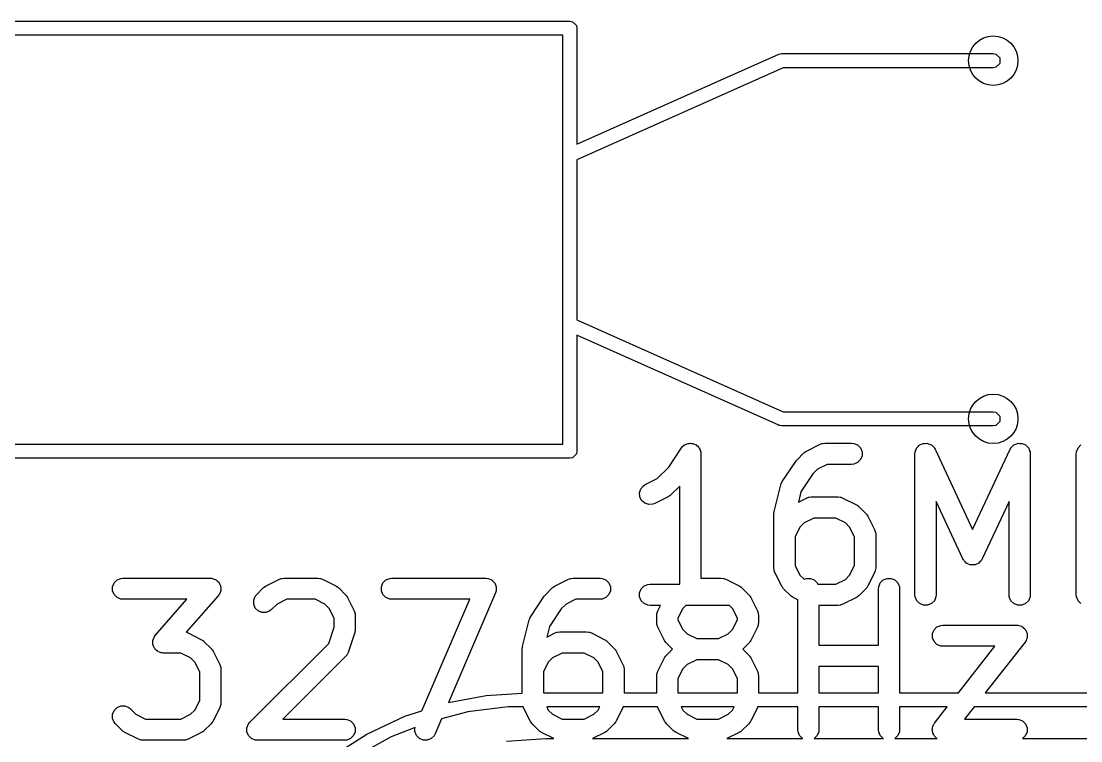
# Model space of a CAD drawing. Extents: x 0.02 to 1.98, y -0.08 to 3.55.
# Drawn here: x 0.9316 to 1.2272, y 1.1501 to 1.351 of the extents above; entities that cross this region are included whole.
import ezdxf

# ---------------------------------------------------------------- set-up
doc = ezdxf.new("R2010")
doc.units = 0
doc.header["$MEASUREMENT"] = 0
doc.layers.add('BLACK', color=7, linetype='CONTINUOUS')

msp = doc.modelspace()

# ---------------------------------------------------------------- linework, layer by layer
at = {"layer": 'BLACK', "linetype": 'CONTINUOUS'}
for p, q in [((0.67126, 1.35102), (1.08465, 1.35102)), ((1.08465, 1.35102), (1.0854, 1.35087)), ((1.0854, 1.35087), (1.08646, 1.34981)), ((1.08646, 1.34981), (1.08661, 1.34906)), ((1.08661, 1.34906), (1.08661, 1.31666)), ((1.08268, 1.34709), (0.67323, 1.34709)), ((1.08268, 1.23291), (1.08268, 1.34709)), ((1.08661, 1.31666), (1.1429, 1.3418)), ((1.1429, 1.3418), (1.14293, 1.34181)), ((1.14293, 1.34181), (1.14295, 1.34182)), ((1.14295, 1.34182), (1.1433, 1.34189)), ((1.1433, 1.34189), (1.14365, 1.34197)), ((1.14365, 1.34197), (1.14366, 1.34196)), ((1.14366, 1.34196), (1.1437, 1.34197)), ((1.1437, 1.34197), (1.20276, 1.34197)), ((1.20276, 1.34197), (1.20351, 1.34182)), ((1.20351, 1.34182), (1.20457, 1.34075)), ((1.20457, 1.33925), (1.20351, 1.33818)), ((1.20457, 1.34075), (1.20457, 1.33925)), ((1.14412, 1.33803), (1.08661, 1.31235)), ((1.20276, 1.33803), (1.14412, 1.33803)), ((1.20351, 1.33818), (1.20276, 1.33803)), ((1.08661, 1.31235), (1.08661, 1.26765)), ((1.08661, 1.26765), (1.14412, 1.24197)), ((1.1429, 1.2382), (1.08661, 1.26334)), ((1.08661, 1.26334), (1.08661, 1.23094)), ((1.14412, 1.24197), (1.20276, 1.24197)), ((1.20276, 1.24197), (1.20351, 1.24182)), ((1.20351, 1.24182), (1.20457, 1.24075)), ((1.20457, 1.23925), (1.20351, 1.23818)), ((1.20457, 1.24075), (1.20457, 1.23925)), ((1.14293, 1.23819), (1.1429, 1.2382)), ((1.14295, 1.23818), (1.14293, 1.23819)), ((1.1433, 1.23811), (1.14295, 1.23818)), ((1.14365, 1.23803), (1.1433, 1.23811)), ((1.14366, 1.23804), (1.14365, 1.23803)), ((1.1437, 1.23803), (1.14366, 1.23804)), ((1.20276, 1.23803), (1.1437, 1.23803)), ((1.20351, 1.23818), (1.20276, 1.23803)), ((0.67323, 1.23291), (1.08268, 1.23291)), ((1.11641, 1.23249), (1.11662, 1.2327)), ((1.11662, 1.2327), (1.11689, 1.23281)), ((1.11689, 1.23281), (1.11713, 1.23297)), ((1.11713, 1.23297), (1.11741, 1.23303)), ((1.11741, 1.23303), (1.11768, 1.23314)), ((1.11768, 1.23314), (1.11797, 1.23314)), ((1.11797, 1.23314), (1.11826, 1.2332)), ((1.11826, 1.2332), (1.11854, 1.23314)), ((1.11854, 1.23314), (1.11884, 1.23314)), ((1.11884, 1.23314), (1.1191, 1.23303)), ((1.1191, 1.23303), (1.11939, 1.23297)), ((1.11939, 1.23297), (1.11963, 1.23281)), ((1.11963, 1.23281), (1.1199, 1.2327)), ((1.1199, 1.2327), (1.12011, 1.23249)), ((1.15069, 1.23101), (1.15443, 1.23288)), ((1.15443, 1.23288), (1.15498, 1.23309)), ((1.15498, 1.23309), (1.15508, 1.2331)), ((1.15508, 1.2331), (1.15518, 1.23314)), ((1.15518, 1.23314), (1.15576, 1.2332)), ((1.15576, 1.2332), (1.16325, 1.2332)), ((1.16325, 1.2332), (1.16383, 1.23314)), ((1.16383, 1.23314), (1.1649, 1.2327)), ((1.1649, 1.2327), (1.16571, 1.23188)), ((1.18178, 1.23225), (1.18213, 1.23262)), ((1.18213, 1.23262), (1.18219, 1.23265)), ((1.18219, 1.23265), (1.18224, 1.2327)), ((1.18224, 1.2327), (1.18271, 1.23289)), ((1.18271, 1.23289), (1.18317, 1.23311)), ((1.18317, 1.23311), (1.18324, 1.23311)), ((1.18324, 1.23311), (1.1833, 1.23314)), ((1.1833, 1.23314), (1.18381, 1.23314)), ((1.18381, 1.23314), (1.18433, 1.23316)), ((1.18433, 1.23316), (1.18439, 1.23314)), ((1.18439, 1.23314), (1.18445, 1.23314)), ((1.18445, 1.23314), (1.18493, 1.23294)), ((1.18493, 1.23294), (1.18541, 1.23277)), ((1.18541, 1.23277), (1.18546, 1.23272)), ((1.18546, 1.23272), (1.18552, 1.2327)), ((1.18552, 1.2327), (1.18588, 1.23234)), ((1.20812, 1.23234), (1.20848, 1.2327)), ((1.20848, 1.2327), (1.20854, 1.23272)), ((1.20854, 1.23272), (1.20859, 1.23277)), ((1.20859, 1.23277), (1.20907, 1.23294)), ((1.20907, 1.23294), (1.20955, 1.23314)), ((1.20955, 1.23314), (1.20961, 1.23314)), ((1.20961, 1.23314), (1.20968, 1.23316)), ((1.20968, 1.23316), (1.21019, 1.23314)), ((1.21019, 1.23314), (1.2107, 1.23314)), ((1.2107, 1.23314), (1.21076, 1.23311)), ((1.21076, 1.23311), (1.21083, 1.23311)), ((1.21083, 1.23311), (1.21129, 1.23289)), ((1.21129, 1.23289), (1.21176, 1.2327)), ((1.21176, 1.2327), (1.21181, 1.23265)), ((1.21181, 1.23265), (1.21187, 1.23262)), ((1.21187, 1.23262), (1.21222, 1.23225)), ((1.22642, 1.23188), (1.22723, 1.2327)), ((1.08646, 1.23019), (1.0854, 1.22913)), ((1.08661, 1.23094), (1.08646, 1.23019)), ((1.11222, 1.2265), (1.1158, 1.23188)), ((1.1158, 1.23188), (1.1158, 1.23188)), ((1.1158, 1.23188), (1.11581, 1.23188)), ((1.11581, 1.23189), (1.11617, 1.23233)), ((1.11581, 1.23188), (1.11581, 1.23189)), ((1.11617, 1.23233), (1.11641, 1.23249)), ((1.12011, 1.23249), (1.12035, 1.23233)), ((1.12035, 1.23233), (1.12051, 1.23209)), ((1.12051, 1.23209), (1.12072, 1.23188)), ((1.12072, 1.23188), (1.12083, 1.23162)), ((1.12083, 1.23162), (1.12099, 1.23138)), ((1.12099, 1.23138), (1.12104, 1.23109)), ((1.12104, 1.23109), (1.12116, 1.23082)), ((1.12116, 1.23082), (1.12121, 1.23025)), ((1.12121, 1.23025), (1.12121, 1.23025)), ((1.12121, 1.23025), (1.12121, 1.23025)), ((1.12121, 1.23025), (1.12121, 1.23024)), ((1.12121, 1.23024), (1.12121, 1.19552)), ((1.14804, 1.22858), (1.14992, 1.23046)), ((1.14992, 1.23046), (1.15014, 1.23064)), ((1.15014, 1.23064), (1.1502, 1.2307)), ((1.1502, 1.2307), (1.15028, 1.23076)), ((1.15028, 1.23076), (1.15037, 1.23082)), ((1.15037, 1.23082), (1.15044, 1.23085)), ((1.15044, 1.23085), (1.15069, 1.23101)), ((1.16571, 1.23188), (1.16615, 1.23082)), ((1.16615, 1.22967), (1.16571, 1.2286)), ((1.16615, 1.23082), (1.16615, 1.22967)), ((1.18092, 1.23024), (1.18096, 1.23062)), ((1.18092, 1.19087), (1.18092, 1.23024)), ((1.18096, 1.23069), (1.18097, 1.23073)), ((1.18096, 1.23062), (1.18096, 1.23069)), ((1.18097, 1.23073), (1.18098, 1.23082)), ((1.18098, 1.23082), (1.18118, 1.23129)), ((1.18118, 1.23129), (1.18135, 1.23177)), ((1.18135, 1.23177), (1.1814, 1.23182)), ((1.1814, 1.23182), (1.18142, 1.23188)), ((1.18142, 1.23188), (1.18178, 1.23225)), ((1.18588, 1.23234), (1.18626, 1.23199)), ((1.18626, 1.23199), (1.1863, 1.23191)), ((1.1863, 1.23191), (1.18633, 1.23188)), ((1.18633, 1.23188), (1.18636, 1.23182)), ((1.18636, 1.23182), (1.18655, 1.23149)), ((1.18655, 1.23149), (1.197, 1.2091)), ((1.197, 1.2091), (1.20745, 1.23149)), ((1.20745, 1.23149), (1.20764, 1.23182)), ((1.20764, 1.23182), (1.20767, 1.23188)), ((1.20767, 1.23188), (1.2077, 1.23191)), ((1.2077, 1.23191), (1.20774, 1.23199)), ((1.20774, 1.23199), (1.20812, 1.23234)), ((1.21222, 1.23225), (1.21258, 1.23188)), ((1.21258, 1.23188), (1.2126, 1.23182)), ((1.2126, 1.23182), (1.21265, 1.23177)), ((1.21265, 1.23177), (1.21282, 1.23129)), ((1.21282, 1.23129), (1.21302, 1.23082)), ((1.21302, 1.23082), (1.21303, 1.23073)), ((1.21303, 1.23073), (1.21304, 1.23069)), ((1.21304, 1.23069), (1.21304, 1.23062)), ((1.21304, 1.23062), (1.21308, 1.23024)), ((1.21308, 1.23024), (1.21308, 1.19087)), ((1.22592, 1.23024), (1.22598, 1.23082)), ((1.22592, 1.19087), (1.22592, 1.23024)), ((1.22598, 1.23082), (1.22642, 1.23188)), ((1.08465, 1.22898), (0.67126, 1.22898)), ((1.0854, 1.22913), (1.08465, 1.22898)), ((1.14392, 1.22251), (1.14767, 1.22813)), ((1.14767, 1.22813), (1.14768, 1.22813)), ((1.14768, 1.22813), (1.14785, 1.22835)), ((1.14768, 1.22813), (1.14768, 1.22813)), ((1.14785, 1.22835), (1.14804, 1.22858)), ((1.14804, 1.22858), (1.14804, 1.22858)), ((1.14804, 1.22858), (1.14804, 1.22858)), ((1.15645, 1.22729), (1.15376, 1.22594)), ((1.16325, 1.22729), (1.15645, 1.22729)), ((1.16383, 1.22735), (1.16325, 1.22729)), ((1.1649, 1.22779), (1.16383, 1.22735)), ((1.16571, 1.2286), (1.1649, 1.22779)), ((1.10901, 1.2233), (1.11222, 1.2265)), ((1.15243, 1.22461), (1.14912, 1.21966)), ((1.15376, 1.22594), (1.15243, 1.22461)), ((1.10445, 1.22046), (1.1052, 1.22133)), ((1.1052, 1.22133), (1.10569, 1.22164)), ((1.10569, 1.22164), (1.10901, 1.2233)), ((1.11531, 1.22124), (1.11285, 1.21878)), ((1.11531, 1.19386), (1.11531, 1.22124)), ((1.14164, 1.21409), (1.14352, 1.22159)), ((1.14352, 1.22159), (1.14364, 1.22193)), ((1.14364, 1.22193), (1.14365, 1.222)), ((1.14365, 1.222), (1.14369, 1.22206)), ((1.14369, 1.22206), (1.14371, 1.22213)), ((1.14371, 1.22213), (1.14376, 1.22219)), ((1.14376, 1.22219), (1.14392, 1.22251)), ((1.10408, 1.21936), (1.10445, 1.22046)), ((1.10416, 1.21821), (1.10408, 1.21936)), ((1.10468, 1.21718), (1.10416, 1.21821)), ((1.11208, 1.21823), (1.10833, 1.21635)), ((1.11233, 1.21838), (1.11208, 1.21823)), ((1.1124, 1.21841), (1.11233, 1.21838)), ((1.11248, 1.21848), (1.1124, 1.21841)), ((1.11257, 1.21854), (1.11248, 1.21848)), ((1.11262, 1.2186), (1.11257, 1.21854)), ((1.11285, 1.21878), (1.11262, 1.2186)), ((1.14912, 1.21966), (1.14839, 1.21674)), ((1.14839, 1.21674), (1.15069, 1.21789)), ((1.15069, 1.21789), (1.15123, 1.21809)), ((1.15123, 1.21809), (1.15133, 1.2181)), ((1.15133, 1.2181), (1.15143, 1.21814)), ((1.15143, 1.21814), (1.15201, 1.2182)), ((1.15201, 1.2182), (1.15951, 1.2182)), ((1.15951, 1.2182), (1.16008, 1.21814)), ((1.16008, 1.21814), (1.16018, 1.2181)), ((1.16018, 1.2181), (1.16028, 1.21809)), ((1.16028, 1.21809), (1.16083, 1.21789)), ((1.16083, 1.21789), (1.16458, 1.21601)), ((1.10555, 1.21643), (1.10468, 1.21718)), ((1.10664, 1.21607), (1.10555, 1.21643)), ((1.10779, 1.21615), (1.10664, 1.21607)), ((1.10833, 1.21635), (1.10779, 1.21615)), ((1.16458, 1.21601), (1.16482, 1.21586)), ((1.16482, 1.21586), (1.1649, 1.21583)), ((1.1649, 1.21583), (1.16498, 1.21576)), ((1.16498, 1.21576), (1.16506, 1.2157)), ((1.16506, 1.2157), (1.16512, 1.21564)), ((1.16512, 1.21564), (1.16534, 1.21546)), ((1.16534, 1.21546), (1.16722, 1.21358)), ((1.19432, 1.20087), (1.18683, 1.21693)), ((1.18683, 1.21693), (1.18683, 1.19087)), ((1.20717, 1.21693), (1.19968, 1.20087)), ((1.20717, 1.19087), (1.20717, 1.21693)), ((1.14155, 1.21337), (1.14156, 1.21347)), ((1.14155, 1.19837), (1.14155, 1.21337)), ((1.14156, 1.21351), (1.14159, 1.21373)), ((1.14156, 1.21347), (1.14156, 1.21351)), ((1.14159, 1.21373), (1.14161, 1.21395)), ((1.14161, 1.21395), (1.14163, 1.21399)), ((1.14163, 1.21399), (1.14164, 1.21409)), ((1.1527, 1.21229), (1.15001, 1.21094)), ((1.15881, 1.21229), (1.1527, 1.21229)), ((1.16151, 1.21094), (1.15881, 1.21229)), ((1.16722, 1.21358), (1.1674, 1.21336)), ((1.1674, 1.21336), (1.16746, 1.21331)), ((1.16746, 1.21331), (1.16752, 1.21322)), ((1.16752, 1.21322), (1.16758, 1.21314)), ((1.16758, 1.21314), (1.16761, 1.21306)), ((1.16761, 1.21306), (1.16777, 1.21282)), ((1.16777, 1.21282), (1.16965, 1.20907)), ((1.14881, 1.20975), (1.14746, 1.20705)), ((1.15001, 1.21094), (1.14881, 1.20975)), ((1.1627, 1.20975), (1.16151, 1.21094)), ((1.16405, 1.20705), (1.1627, 1.20975)), ((1.16965, 1.20907), (1.16985, 1.20853)), ((1.14746, 1.20705), (1.14746, 1.19907)), ((1.16405, 1.19907), (1.16405, 1.20705)), ((1.16985, 1.20853), (1.16986, 1.20842)), ((1.16986, 1.20842), (1.1699, 1.20832)), ((1.1699, 1.20832), (1.16996, 1.20775)), ((1.16996, 1.20775), (1.16996, 1.19837)), ((1.19445, 1.20066), (1.19432, 1.20087)), ((1.19448, 1.20059), (1.19445, 1.20066)), ((1.19452, 1.20054), (1.19448, 1.20059)), ((1.19462, 1.20038), (1.19452, 1.20054)), ((1.19495, 1.20007), (1.19462, 1.20038)), ((1.19938, 1.20038), (1.19905, 1.20007)), ((1.19948, 1.20054), (1.19938, 1.20038)), ((1.19953, 1.20059), (1.19948, 1.20054)), ((1.19955, 1.20066), (1.19953, 1.20059)), ((1.19968, 1.20087), (1.19955, 1.20066)), ((1.14161, 1.1978), (1.14155, 1.19837)), ((1.14165, 1.1977), (1.14161, 1.1978)), ((1.14166, 1.19759), (1.14165, 1.1977)), ((1.14187, 1.19705), (1.14166, 1.19759)), ((1.14746, 1.19907), (1.14881, 1.19637)), ((1.1627, 1.19637), (1.16405, 1.19907)), ((1.16985, 1.19759), (1.16965, 1.19705)), ((1.16986, 1.1977), (1.16985, 1.19759)), ((1.1699, 1.1978), (1.16986, 1.1977)), ((1.16996, 1.19837), (1.1699, 1.1978)), ((1.19525, 1.19974), (1.19495, 1.20007)), ((1.19537, 1.19969), (1.19525, 1.19974)), ((1.19547, 1.1996), (1.19537, 1.19969)), ((1.19589, 1.19944), (1.19547, 1.1996)), ((1.1963, 1.19925), (1.19589, 1.19944)), ((1.19643, 1.19925), (1.1963, 1.19925)), ((1.19655, 1.1992), (1.19643, 1.19925)), ((1.197, 1.19922), (1.19655, 1.1992)), ((1.19745, 1.1992), (1.197, 1.19922)), ((1.19757, 1.19925), (1.19745, 1.1992)), ((1.1977, 1.19925), (1.19757, 1.19925)), ((1.19811, 1.19944), (1.1977, 1.19925)), ((1.19853, 1.1996), (1.19811, 1.19944)), ((1.19863, 1.19969), (1.19853, 1.1996)), ((1.19875, 1.19974), (1.19863, 1.19969)), ((1.19905, 1.20007), (1.19875, 1.19974)), ((0.95708, 1.19314), (0.95752, 1.19421)), ((0.95752, 1.19421), (0.95833, 1.19502)), ((0.95833, 1.19502), (0.9594, 1.19546)), ((0.9594, 1.19546), (0.95997, 1.19552)), ((0.95997, 1.19552), (0.98435, 1.19552)), ((0.98435, 1.19552), (0.98465, 1.19549)), ((0.98465, 1.19549), (0.98473, 1.19549)), ((0.98473, 1.19549), (0.98478, 1.19548)), ((0.98478, 1.19548), (0.98492, 1.19546)), ((0.98492, 1.19546), (0.98536, 1.19528)), ((0.98536, 1.19528), (0.98582, 1.19512)), ((0.98582, 1.19512), (0.98589, 1.19506)), ((0.98589, 1.19506), (0.98599, 1.19502)), ((0.98599, 1.19502), (0.98633, 1.19468)), ((0.98633, 1.19468), (0.98669, 1.19437)), ((0.98669, 1.19437), (0.98673, 1.19428)), ((0.98673, 1.19428), (0.9868, 1.19421)), ((0.9868, 1.19421), (0.98698, 1.19376)), ((0.9999, 1.19333), (1.00365, 1.19521)), ((1.00365, 1.19521), (1.00419, 1.19541)), ((1.00419, 1.19541), (1.00429, 1.19542)), ((1.00429, 1.19542), (1.00439, 1.19546)), ((1.00439, 1.19546), (1.00497, 1.19552)), ((1.00497, 1.19552), (1.01434, 1.19552)), ((1.01434, 1.19552), (1.01492, 1.19546)), ((1.01492, 1.19546), (1.01502, 1.19542)), ((1.01502, 1.19542), (1.01512, 1.19541)), ((1.01512, 1.19541), (1.01566, 1.19521)), ((1.01566, 1.19521), (1.01941, 1.19333)), ((1.03207, 1.19314), (1.03251, 1.19421)), ((1.03251, 1.19421), (1.03332, 1.19502)), ((1.03332, 1.19502), (1.03439, 1.19546)), ((1.03439, 1.19546), (1.03496, 1.19552)), ((1.03496, 1.19552), (1.06121, 1.19552)), ((1.06121, 1.19552), (1.06179, 1.19546)), ((1.06179, 1.19546), (1.0618, 1.19546)), ((1.0618, 1.19546), (1.06182, 1.19545)), ((1.06182, 1.19545), (1.06233, 1.19524)), ((1.06233, 1.19524), (1.06285, 1.19502)), ((1.06285, 1.19502), (1.06286, 1.19501)), ((1.06286, 1.19501), (1.06288, 1.195)), ((1.06288, 1.195), (1.06327, 1.1946)), ((1.06327, 1.1946), (1.06367, 1.19421)), ((1.06367, 1.19421), (1.06367, 1.19419)), ((1.06367, 1.19419), (1.06369, 1.19418)), ((1.08051, 1.19333), (1.08426, 1.19521)), ((1.08426, 1.19521), (1.0848, 1.19541)), ((1.0848, 1.19541), (1.08491, 1.19542)), ((1.08491, 1.19542), (1.08501, 1.19546)), ((1.08501, 1.19546), (1.08558, 1.19552)), ((1.08558, 1.19552), (1.09308, 1.19552)), ((1.09308, 1.19552), (1.09366, 1.19546)), ((1.09366, 1.19546), (1.09472, 1.19502)), ((1.09472, 1.19502), (1.09554, 1.19421)), ((1.09554, 1.19421), (1.09598, 1.19314)), ((1.12121, 1.19552), (1.12683, 1.19552)), ((1.12683, 1.19552), (1.1274, 1.19546)), ((1.1274, 1.19546), (1.1275, 1.19542)), ((1.1275, 1.19542), (1.12761, 1.19541)), ((1.12761, 1.19541), (1.12815, 1.19521)), ((1.12815, 1.19521), (1.1319, 1.19333)), ((1.14374, 1.1933), (1.14187, 1.19705)), ((1.14881, 1.19637), (1.14998, 1.1952)), ((1.14998, 1.1952), (1.15062, 1.19546)), ((1.15062, 1.19546), (1.15178, 1.19546)), ((1.15178, 1.19546), (1.15284, 1.19502)), ((1.15284, 1.19502), (1.15365, 1.19421)), ((1.15365, 1.19421), (1.15381, 1.19383)), ((1.15881, 1.19383), (1.16151, 1.19517)), ((1.16151, 1.19517), (1.1627, 1.19637)), ((1.16965, 1.19705), (1.16777, 1.1933)), ((1.1708, 1.19314), (1.17124, 1.19421)), ((1.17124, 1.19421), (1.17206, 1.19502)), ((1.17206, 1.19502), (1.17312, 1.19546)), ((1.17312, 1.19546), (1.17427, 1.19546)), ((1.17427, 1.19546), (1.17534, 1.19502)), ((1.17534, 1.19502), (1.17615, 1.19421)), ((1.17615, 1.19421), (1.17659, 1.19314)), ((0.95708, 1.19199), (0.95708, 1.19314)), ((0.95752, 1.19093), (0.95708, 1.19199)), ((0.98706, 1.19155), (0.9869, 1.19109)), ((0.98698, 1.19376), (0.9872, 1.19333)), ((0.98724, 1.19199), (0.98706, 1.19155)), ((0.9872, 1.19333), (0.9872, 1.19323)), ((0.9872, 1.19323), (0.98724, 1.19314)), ((0.98724, 1.19314), (0.98724, 1.19266)), ((0.98724, 1.19266), (0.98727, 1.19218)), ((0.98727, 1.19218), (0.98724, 1.19209)), ((0.98724, 1.19209), (0.98724, 1.19199)), ((0.99726, 1.1909), (0.99913, 1.19278)), ((0.99913, 1.19278), (0.99936, 1.19297)), ((0.99936, 1.19297), (0.99941, 1.19302)), ((0.99941, 1.19302), (0.9995, 1.19308)), ((0.9995, 1.19308), (0.99958, 1.19315)), ((0.99958, 1.19315), (0.99965, 1.19318)), ((0.99965, 1.19318), (0.9999, 1.19333)), ((1.01941, 1.19333), (1.01966, 1.19318)), ((1.01966, 1.19318), (1.01973, 1.19315)), ((1.01973, 1.19315), (1.01981, 1.19308)), ((1.01981, 1.19308), (1.0199, 1.19302)), ((1.0199, 1.19302), (1.01995, 1.19297)), ((1.01995, 1.19297), (1.02018, 1.19278)), ((1.02018, 1.19278), (1.02205, 1.1909)), ((1.03207, 1.19199), (1.03207, 1.19314)), ((1.03251, 1.19093), (1.03207, 1.19199)), ((1.06393, 1.1914), (1.05079, 1.16076)), ((1.06369, 1.19418), (1.06389, 1.19366)), ((1.06389, 1.19366), (1.06411, 1.19314)), ((1.0641, 1.19195), (1.06393, 1.1914)), ((1.06411, 1.19199), (1.0641, 1.19197)), ((1.0641, 1.19197), (1.0641, 1.19195)), ((1.06411, 1.19314), (1.06411, 1.19312)), ((1.06411, 1.19312), (1.06411, 1.19311)), ((1.06411, 1.19311), (1.06411, 1.19255)), ((1.06411, 1.19255), (1.06411, 1.19199)), ((1.07787, 1.1909), (1.07975, 1.19278)), ((1.07975, 1.19278), (1.07997, 1.19297)), ((1.07997, 1.19297), (1.08002, 1.19302)), ((1.08002, 1.19302), (1.08011, 1.19308)), ((1.08011, 1.19308), (1.08019, 1.19315)), ((1.08019, 1.19315), (1.08026, 1.19318)), ((1.08026, 1.19318), (1.08051, 1.19333)), ((1.09598, 1.19199), (1.09554, 1.19093)), ((1.09598, 1.19314), (1.09598, 1.19199)), ((1.10412, 1.19145), (1.10456, 1.19251)), ((1.10412, 1.1903), (1.10412, 1.19145)), ((1.10456, 1.19251), (1.10537, 1.19333)), ((1.10537, 1.19333), (1.10644, 1.19377)), ((1.10644, 1.19377), (1.10701, 1.19383)), ((1.10701, 1.19383), (1.11525, 1.19383)), ((1.11525, 1.19383), (1.11531, 1.19386)), ((1.1319, 1.19333), (1.13215, 1.19318)), ((1.13215, 1.19318), (1.13222, 1.19315)), ((1.13222, 1.19315), (1.1323, 1.19308)), ((1.1323, 1.19308), (1.13239, 1.19302)), ((1.13239, 1.19302), (1.13244, 1.19297)), ((1.13244, 1.19297), (1.13267, 1.19278)), ((1.13267, 1.19278), (1.13454, 1.1909)), ((1.1439, 1.19305), (1.14374, 1.1933)), ((1.14393, 1.19298), (1.1439, 1.19305)), ((1.14399, 1.1929), (1.14393, 1.19298)), ((1.14405, 1.19281), (1.14399, 1.1929)), ((1.14411, 1.19276), (1.14405, 1.19281)), ((1.14429, 1.19253), (1.14411, 1.19276)), ((1.14617, 1.19066), (1.14429, 1.19253)), ((1.15381, 1.19383), (1.15881, 1.19383)), ((1.16722, 1.19253), (1.16534, 1.19066)), ((1.1674, 1.19276), (1.16722, 1.19253)), ((1.16746, 1.19281), (1.1674, 1.19276)), ((1.16752, 1.1929), (1.16746, 1.19281)), ((1.16758, 1.19298), (1.16752, 1.1929)), ((1.16761, 1.19305), (1.16758, 1.19298)), ((1.16777, 1.1933), (1.16761, 1.19305)), ((1.17074, 1.19257), (1.1708, 1.19314)), ((1.17074, 1.17677), (1.17074, 1.19257)), ((1.17659, 1.19314), (1.17665, 1.19257)), ((1.17665, 1.19257), (1.17665, 1.1635)), ((0.95833, 1.19011), (0.95752, 1.19093)), ((0.9594, 1.18967), (0.95833, 1.19011)), ((0.95997, 1.18961), (0.9594, 1.18967)), ((0.97784, 1.18961), (0.95997, 1.18961)), ((0.969, 1.17951), (0.97784, 1.18961)), ((0.98657, 1.19062), (0.97763, 1.18041)), ((0.98675, 1.19087), (0.98657, 1.19062)), ((0.9868, 1.19093), (0.98675, 1.19087)), ((0.98682, 1.19098), (0.9868, 1.19093)), ((0.9869, 1.19109), (0.98682, 1.19098)), ((0.99645, 1.18939), (0.99689, 1.19046)), ((0.99645, 1.18824), (0.99645, 1.18939)), ((0.99689, 1.19046), (0.99726, 1.1909)), ((1.00567, 1.18961), (1.00297, 1.18826)), ((1.01364, 1.18961), (1.00567, 1.18961)), ((1.01634, 1.18826), (1.01364, 1.18961)), ((1.02205, 1.1909), (1.02224, 1.19068)), ((1.02224, 1.19068), (1.0223, 1.19063)), ((1.0223, 1.19063), (1.02235, 1.19054)), ((1.02235, 1.19054), (1.02242, 1.19046)), ((1.02242, 1.19046), (1.02245, 1.19039)), ((1.02245, 1.19039), (1.02261, 1.19014)), ((1.02261, 1.19014), (1.02448, 1.18639)), ((1.03332, 1.19011), (1.03251, 1.19093)), ((1.03439, 1.18967), (1.03332, 1.19011)), ((1.03496, 1.18961), (1.03439, 1.18967)), ((1.05673, 1.18961), (1.03496, 1.18961)), ((1.0434, 1.15849), (1.05673, 1.18961)), ((1.07375, 1.18483), (1.0775, 1.19045)), ((1.0775, 1.19046), (1.07768, 1.19067)), ((1.0775, 1.19045), (1.0775, 1.19046)), ((1.0775, 1.19046), (1.0775, 1.19046)), ((1.07768, 1.19067), (1.07787, 1.1909)), ((1.07787, 1.1909), (1.07787, 1.1909)), ((1.07787, 1.1909), (1.07787, 1.1909)), ((1.08628, 1.18961), (1.08358, 1.18826)), ((1.09308, 1.18961), (1.08628, 1.18961)), ((1.09366, 1.18967), (1.09308, 1.18961)), ((1.09472, 1.19011), (1.09366, 1.18967)), ((1.09554, 1.19093), (1.09472, 1.19011)), ((1.10456, 1.18923), (1.10412, 1.1903)), ((1.10537, 1.18842), (1.10456, 1.18923)), ((1.10644, 1.18798), (1.10537, 1.18842)), ((1.13454, 1.1909), (1.13473, 1.19068)), ((1.13473, 1.19068), (1.13478, 1.19063)), ((1.13478, 1.19063), (1.13484, 1.19054)), ((1.13484, 1.19054), (1.13491, 1.19046)), ((1.13491, 1.19046), (1.13494, 1.19039)), ((1.13494, 1.19039), (1.13509, 1.19014)), ((1.13509, 1.19014), (1.13697, 1.18639)), ((1.14639, 1.19047), (1.14617, 1.19066)), ((1.14645, 1.19042), (1.14639, 1.19047)), ((1.14654, 1.19036), (1.14645, 1.19042)), ((1.14662, 1.19029), (1.14654, 1.19036)), ((1.14669, 1.19026), (1.14662, 1.19029)), ((1.14694, 1.19011), (1.14669, 1.19026)), ((1.14825, 1.18945), (1.14694, 1.19011)), ((1.14825, 1.1635), (1.14825, 1.18945)), ((1.16458, 1.19011), (1.16083, 1.18823)), ((1.16482, 1.19026), (1.16458, 1.19011)), ((1.1649, 1.19029), (1.16482, 1.19026)), ((1.16498, 1.19036), (1.1649, 1.19029)), ((1.16506, 1.19042), (1.16498, 1.19036)), ((1.16512, 1.19047), (1.16506, 1.19042)), ((1.16534, 1.19066), (1.16512, 1.19047)), ((1.18098, 1.1903), (1.18092, 1.19087)), ((1.18142, 1.18923), (1.18098, 1.1903)), ((1.18224, 1.18842), (1.18142, 1.18923)), ((1.1833, 1.18798), (1.18224, 1.18842)), ((1.18552, 1.18842), (1.18445, 1.18798)), ((1.18633, 1.18923), (1.18552, 1.18842)), ((1.18677, 1.1903), (1.18633, 1.18923)), ((1.18683, 1.19087), (1.18677, 1.1903)), ((1.20723, 1.1903), (1.20717, 1.19087)), ((1.20767, 1.18923), (1.20723, 1.1903)), ((1.20848, 1.18842), (1.20767, 1.18923)), ((1.20955, 1.18798), (1.20848, 1.18842)), ((1.21176, 1.18842), (1.2107, 1.18798)), ((1.21258, 1.18923), (1.21176, 1.18842)), ((1.21302, 1.1903), (1.21258, 1.18923)), ((1.21308, 1.19087), (1.21302, 1.1903)), ((1.22598, 1.1903), (1.22592, 1.19087)), ((1.22642, 1.18923), (1.22598, 1.1903)), ((1.22723, 1.18842), (1.22642, 1.18923)), ((0.99689, 1.18718), (0.99645, 1.18824)), ((0.9977, 1.18636), (0.99689, 1.18718)), ((0.99877, 1.18592), (0.9977, 1.18636)), ((0.99992, 1.18592), (0.99877, 1.18592)), ((1.00098, 1.18636), (0.99992, 1.18592)), ((1.00143, 1.18673), (1.00098, 1.18636)), ((1.00297, 1.18826), (1.00143, 1.18673)), ((1.01754, 1.18707), (1.01634, 1.18826)), ((1.01889, 1.18437), (1.01754, 1.18707)), ((1.02448, 1.18639), (1.02469, 1.18585)), ((1.02469, 1.18585), (1.0247, 1.18574)), ((1.0247, 1.18574), (1.02474, 1.18564)), ((1.02474, 1.18564), (1.02479, 1.18507)), ((1.08225, 1.18694), (1.07895, 1.18198)), ((1.08358, 1.18826), (1.08225, 1.18694)), ((1.10701, 1.18792), (1.10644, 1.18798)), ((1.10996, 1.18792), (1.10701, 1.18792)), ((1.10888, 1.18507), (1.10893, 1.18564)), ((1.10893, 1.18564), (1.10897, 1.18574)), ((1.10897, 1.18574), (1.10898, 1.18585)), ((1.10898, 1.18585), (1.10919, 1.18639)), ((1.10919, 1.18639), (1.10996, 1.18792)), ((1.11613, 1.18707), (1.11478, 1.18437)), ((1.11698, 1.18792), (1.11613, 1.18707)), ((1.12917, 1.18792), (1.11698, 1.18792)), ((1.13003, 1.18707), (1.12917, 1.18792)), ((1.13137, 1.18437), (1.13003, 1.18707)), ((1.13697, 1.18639), (1.13717, 1.18585)), ((1.13717, 1.18585), (1.13718, 1.18574)), ((1.13718, 1.18574), (1.13722, 1.18564)), ((1.13722, 1.18564), (1.13728, 1.18507)), ((1.15951, 1.18792), (1.15415, 1.18792)), ((1.15415, 1.18792), (1.15415, 1.17677)), ((1.16008, 1.18798), (1.15951, 1.18792)), ((1.16018, 1.18802), (1.16008, 1.18798)), ((1.16028, 1.18803), (1.16018, 1.18802)), ((1.16083, 1.18823), (1.16028, 1.18803)), ((1.18445, 1.18798), (1.1833, 1.18798)), ((1.2107, 1.18798), (1.20955, 1.18798)), ((1.01889, 1.1818), (1.01889, 1.18437)), ((1.02479, 1.18507), (1.02479, 1.18132)), ((1.07147, 1.17641), (1.07334, 1.18391)), ((1.07334, 1.18391), (1.07347, 1.18425)), ((1.07347, 1.18425), (1.07348, 1.18432)), ((1.07348, 1.18432), (1.07351, 1.18438)), ((1.07351, 1.18438), (1.07354, 1.18445)), ((1.07354, 1.18445), (1.07358, 1.18451)), ((1.07358, 1.18451), (1.07375, 1.18483)), ((1.10888, 1.18319), (1.10888, 1.18507)), ((1.10893, 1.18262), (1.10888, 1.18319)), ((1.10897, 1.18252), (1.10893, 1.18262)), ((1.10898, 1.18241), (1.10897, 1.18252)), ((1.10919, 1.18187), (1.10898, 1.18241)), ((1.11478, 1.18437), (1.11478, 1.18389)), ((1.11478, 1.18389), (1.11613, 1.18119)), ((1.13003, 1.18119), (1.13137, 1.18389)), ((1.13137, 1.18389), (1.13137, 1.18437)), ((1.13717, 1.18241), (1.13697, 1.18187)), ((1.13718, 1.18252), (1.13717, 1.18241)), ((1.13722, 1.18262), (1.13718, 1.18252)), ((1.13728, 1.18319), (1.13722, 1.18262)), ((1.13728, 1.18507), (1.13728, 1.18319)), ((1.18812, 1.18234), (1.1887, 1.1824)), ((1.1887, 1.1824), (1.20932, 1.1824)), ((1.20932, 1.1824), (1.20948, 1.18238)), ((1.20948, 1.18238), (1.20954, 1.18239)), ((1.20954, 1.18239), (1.20962, 1.18237)), ((1.20962, 1.18237), (1.20989, 1.18234)), ((0.96882, 1.17926), (0.969, 1.17951)), ((0.97763, 1.18041), (0.97817, 1.18021)), ((0.97817, 1.18021), (0.98192, 1.17833)), ((1.01739, 1.17729), (1.01889, 1.1818)), ((1.02464, 1.18038), (1.02277, 1.17476)), ((1.02471, 1.18067), (1.02464, 1.18038)), ((1.02474, 1.18074), (1.02471, 1.18067)), ((1.02475, 1.18085), (1.02474, 1.18074)), ((1.02477, 1.18095), (1.02475, 1.18085)), ((1.02479, 1.18132), (1.02476, 1.18103)), ((1.02476, 1.18103), (1.02477, 1.18095)), ((1.07895, 1.18198), (1.07822, 1.17906)), ((1.07822, 1.17906), (1.08051, 1.18021)), ((1.08051, 1.18021), (1.08105, 1.18042)), ((1.08105, 1.18042), (1.08116, 1.18042)), ((1.08116, 1.18042), (1.08126, 1.18046)), ((1.08126, 1.18046), (1.08183, 1.18052)), ((1.08183, 1.18052), (1.08933, 1.18052)), ((1.08933, 1.18052), (1.08991, 1.18046)), ((1.08991, 1.18046), (1.09001, 1.18042)), ((1.09001, 1.18042), (1.09011, 1.18042)), ((1.09011, 1.18042), (1.09065, 1.18021)), ((1.09065, 1.18021), (1.0944, 1.17833)), ((1.11106, 1.17812), (1.10919, 1.18187)), ((1.11613, 1.18119), (1.11733, 1.17999)), ((1.11733, 1.17999), (1.12003, 1.17865)), ((1.12613, 1.17865), (1.12883, 1.17999)), ((1.12883, 1.17999), (1.13003, 1.18119)), ((1.13697, 1.18187), (1.13509, 1.17812)), ((1.1858, 1.18002), (1.18624, 1.18108)), ((1.1858, 1.17887), (1.1858, 1.18002)), ((1.18624, 1.18108), (1.18705, 1.1819)), ((1.18705, 1.1819), (1.18812, 1.18234)), ((1.20989, 1.18234), (1.21027, 1.18218)), ((1.21027, 1.18218), (1.21065, 1.18208)), ((1.21065, 1.18208), (1.21079, 1.18197)), ((1.21079, 1.18197), (1.21096, 1.1819)), ((1.21096, 1.1819), (1.21124, 1.18161)), ((1.21124, 1.18161), (1.21156, 1.18136)), ((1.21156, 1.18136), (1.21165, 1.18121)), ((1.21165, 1.18121), (1.21177, 1.18108)), ((1.21177, 1.18108), (1.21193, 1.18071)), ((1.21193, 1.18071), (1.21212, 1.18036)), ((1.21212, 1.18036), (1.21215, 1.18018)), ((1.21215, 1.18018), (1.21221, 1.18002)), ((1.21221, 1.18002), (1.21221, 1.17962)), ((1.21221, 1.17962), (1.21226, 1.17922)), ((0.96829, 1.17795), (0.96833, 1.17804)), ((0.96833, 1.17747), (0.96829, 1.17795)), ((0.96833, 1.17814), (0.96851, 1.17859)), ((0.96833, 1.17804), (0.96833, 1.17814)), ((0.96833, 1.17699), (0.96833, 1.17747)), ((0.96836, 1.1769), (0.96833, 1.17699)), ((0.96837, 1.1768), (0.96836, 1.1769)), ((0.96858, 1.17637), (0.96837, 1.1768)), ((0.96851, 1.17859), (0.96866, 1.17904)), ((0.96866, 1.17904), (0.96875, 1.17916)), ((0.96875, 1.17916), (0.96877, 1.17921)), ((0.96877, 1.17921), (0.96882, 1.17926)), ((0.98192, 1.17833), (0.98216, 1.17818)), ((0.98216, 1.17818), (0.98224, 1.17815)), ((0.98224, 1.17815), (0.98232, 1.17808)), ((0.98232, 1.17808), (0.98241, 1.17803)), ((0.98241, 1.17803), (0.98246, 1.17797)), ((0.98246, 1.17797), (0.98268, 1.17778)), ((0.98268, 1.17778), (0.98456, 1.17591)), ((0.99538, 1.15528), (1.01739, 1.17729)), ((1.0944, 1.17833), (1.09465, 1.17818)), ((1.09465, 1.17818), (1.09472, 1.17815)), ((1.09472, 1.17815), (1.0948, 1.17808)), ((1.0948, 1.17808), (1.09489, 1.17803)), ((1.09489, 1.17803), (1.09494, 1.17797)), ((1.09494, 1.17797), (1.09517, 1.17778)), ((1.09517, 1.17778), (1.09704, 1.17591)), ((1.11122, 1.17787), (1.11106, 1.17812)), ((1.11125, 1.1778), (1.11122, 1.17787)), ((1.11132, 1.17772), (1.11125, 1.1778)), ((1.11137, 1.17763), (1.11132, 1.17772)), ((1.11143, 1.17758), (1.11137, 1.17763)), ((1.11162, 1.17735), (1.11143, 1.17758)), ((1.11328, 1.17569), (1.11162, 1.17735)), ((1.12003, 1.17865), (1.12613, 1.17865)), ((1.13454, 1.17735), (1.13288, 1.17569)), ((1.13473, 1.17758), (1.13454, 1.17735)), ((1.13478, 1.17763), (1.13473, 1.17758)), ((1.13484, 1.17772), (1.13478, 1.17763)), ((1.13491, 1.1778), (1.13484, 1.17772)), ((1.13494, 1.17787), (1.13491, 1.1778)), ((1.13509, 1.17812), (1.13494, 1.17787)), ((1.15415, 1.17677), (1.17074, 1.17677)), ((1.18624, 1.1778), (1.1858, 1.17887)), ((1.18705, 1.17699), (1.18624, 1.1778)), ((1.18812, 1.17655), (1.18705, 1.17699)), ((1.1887, 1.17649), (1.18812, 1.17655)), ((1.20324, 1.17649), (1.1887, 1.17649)), ((1.19304, 1.1635), (1.20324, 1.17649)), ((1.21164, 1.17762), (1.20055, 1.1635)), ((1.21173, 1.17776), (1.21164, 1.17762)), ((1.21177, 1.1778), (1.21173, 1.17776)), ((1.2118, 1.17787), (1.21177, 1.1778)), ((1.21195, 1.17811), (1.2118, 1.17787)), ((1.21206, 1.17849), (1.21195, 1.17811)), ((1.21221, 1.17887), (1.21206, 1.17849)), ((1.21226, 1.17922), (1.21221, 1.17904)), ((1.21221, 1.17904), (1.21221, 1.17887)), ((0.96877, 1.17593), (0.96858, 1.17637)), ((0.96884, 1.17586), (0.96877, 1.17593)), ((0.96888, 1.17577), (0.96884, 1.17586)), ((0.96924, 1.17545), (0.96888, 1.17577)), ((0.96958, 1.17511), (0.96924, 1.17545)), ((0.96967, 1.17507), (0.96958, 1.17511)), ((0.96975, 1.17501), (0.96967, 1.17507)), ((0.9702, 1.17486), (0.96975, 1.17501)), ((0.97065, 1.17467), (0.9702, 1.17486)), ((0.97079, 1.17466), (0.97065, 1.17467)), ((0.97084, 1.17464), (0.97079, 1.17466)), ((0.97092, 1.17465), (0.97084, 1.17464)), ((0.97122, 1.17462), (0.97092, 1.17465)), ((0.97615, 1.17462), (0.97122, 1.17462)), ((0.97885, 1.17327), (0.97615, 1.17462)), ((0.98456, 1.17591), (0.98474, 1.17568)), ((0.98474, 1.17568), (0.9848, 1.17563)), ((0.9848, 1.17563), (0.98486, 1.17554)), ((0.98486, 1.17554), (0.98493, 1.17546)), ((0.98493, 1.17546), (0.98496, 1.17539)), ((0.98496, 1.17539), (0.98511, 1.17514)), ((0.98511, 1.17514), (0.98699, 1.17139)), ((1.02205, 1.17361), (1.0046, 1.15615)), ((1.02242, 1.17405), (1.02205, 1.17361)), ((1.02246, 1.17415), (1.02242, 1.17405)), ((1.02253, 1.17423), (1.02246, 1.17415)), ((1.02277, 1.17476), (1.02253, 1.17423)), ((1.07138, 1.17569), (1.07139, 1.17579)), ((1.07138, 1.1634), (1.07138, 1.17569)), ((1.07139, 1.17584), (1.07142, 1.17605)), ((1.07139, 1.17579), (1.07139, 1.17584)), ((1.07142, 1.17605), (1.07144, 1.17627)), ((1.07144, 1.17627), (1.07146, 1.17631)), ((1.07146, 1.17631), (1.07147, 1.17641)), ((1.08253, 1.17462), (1.07983, 1.17327)), ((1.08864, 1.17462), (1.08253, 1.17462)), ((1.09133, 1.17327), (1.08864, 1.17462)), ((1.09704, 1.17591), (1.09723, 1.17568)), ((1.09723, 1.17568), (1.09729, 1.17563)), ((1.09729, 1.17563), (1.09735, 1.17554)), ((1.09735, 1.17554), (1.09741, 1.17546)), ((1.09741, 1.17546), (1.09744, 1.17539)), ((1.09744, 1.17539), (1.0976, 1.17514)), ((1.0976, 1.17514), (1.09947, 1.17139)), ((1.11106, 1.17326), (1.11122, 1.17351)), ((1.11122, 1.17351), (1.11125, 1.17358)), ((1.11125, 1.17358), (1.11132, 1.17367)), ((1.11132, 1.17367), (1.11137, 1.17375)), ((1.11137, 1.17375), (1.11143, 1.17381)), ((1.11143, 1.17381), (1.11162, 1.17403)), ((1.11162, 1.17403), (1.11328, 1.17569)), ((1.13288, 1.17569), (1.13454, 1.17403)), ((1.13454, 1.17403), (1.13473, 1.17381)), ((1.13473, 1.17381), (1.13478, 1.17375)), ((1.13478, 1.17375), (1.13484, 1.17367)), ((1.13484, 1.17367), (1.13491, 1.17358)), ((1.13491, 1.17358), (1.13494, 1.17351)), ((1.13494, 1.17351), (1.13509, 1.17326)), ((0.98004, 1.17207), (0.97885, 1.17327)), ((0.98139, 1.16937), (0.98004, 1.17207)), ((0.98699, 1.17139), (0.98719, 1.17085)), ((0.98719, 1.17085), (0.9872, 1.17074)), ((0.9872, 1.17074), (0.98724, 1.17065)), ((0.98724, 1.17065), (0.9873, 1.17007)), ((1.07864, 1.17207), (1.07729, 1.16937)), ((1.07983, 1.17327), (1.07864, 1.17207)), ((1.09253, 1.17207), (1.09133, 1.17327)), ((1.09388, 1.16937), (1.09253, 1.17207)), ((1.09947, 1.17139), (1.09968, 1.17085)), ((1.09968, 1.17085), (1.09969, 1.17074)), ((1.09969, 1.17074), (1.09973, 1.17065)), ((1.09973, 1.17065), (1.09978, 1.17007)), ((1.10919, 1.16951), (1.11106, 1.17326)), ((1.11733, 1.17139), (1.11613, 1.17019)), ((1.12003, 1.17274), (1.11733, 1.17139)), ((1.12613, 1.17274), (1.12003, 1.17274)), ((1.12883, 1.17139), (1.12613, 1.17274)), ((1.13003, 1.17019), (1.12883, 1.17139)), ((1.13509, 1.17326), (1.13697, 1.16951)), ((1.17074, 1.17087), (1.15415, 1.17087)), ((1.15415, 1.17087), (1.15415, 1.1635)), ((1.17074, 1.1635), (1.17074, 1.17087)), ((0.98139, 1.16139), (0.98139, 1.16937)), ((0.9873, 1.17007), (0.9873, 1.1607)), ((1.07729, 1.16937), (1.07729, 1.1635)), ((1.09388, 1.1635), (1.09388, 1.16937)), ((1.09978, 1.17007), (1.09978, 1.1635)), ((1.10888, 1.16819), (1.10893, 1.16877)), ((1.10888, 1.1635), (1.10888, 1.16819)), ((1.10893, 1.16877), (1.10897, 1.16887)), ((1.10897, 1.16887), (1.10898, 1.16897)), ((1.10898, 1.16897), (1.10919, 1.16951)), ((1.11613, 1.17019), (1.11478, 1.1675)), ((1.13137, 1.1675), (1.13003, 1.17019)), ((1.13697, 1.16951), (1.13717, 1.16897)), ((1.13717, 1.16897), (1.13718, 1.16887)), ((1.13718, 1.16887), (1.13722, 1.16877)), ((1.13722, 1.16877), (1.13728, 1.16819)), ((1.13728, 1.16819), (1.13728, 1.1635)), ((1.11478, 1.1675), (1.11478, 1.1635)), ((1.13137, 1.1635), (1.13137, 1.1675)), ((1.05079, 1.16076), (1.06131, 1.16277)), ((1.06131, 1.16277), (1.07138, 1.1634)), ((1.07729, 1.1635), (1.09388, 1.1635)), ((1.09978, 1.1635), (1.10888, 1.1635)), ((1.11478, 1.1635), (1.13137, 1.1635)), ((1.13728, 1.1635), (1.14825, 1.1635)), ((1.15415, 1.1635), (1.17074, 1.1635)), ((1.17665, 1.1635), (1.19304, 1.1635)), ((1.20055, 1.1635), (1.31909, 1.1635)), ((0.95752, 1.15859), (0.95833, 1.1594)), ((0.95833, 1.1594), (0.9594, 1.15984)), ((0.9594, 1.15984), (0.96055, 1.15984)), ((0.96055, 1.15984), (0.96161, 1.1594)), ((0.96161, 1.1594), (0.96206, 1.15903)), ((0.96206, 1.15903), (0.9636, 1.1575)), ((0.98004, 1.15869), (0.98139, 1.16139)), ((0.98699, 1.15937), (0.98511, 1.15563)), ((0.98719, 1.15992), (0.98699, 1.15937)), ((0.9872, 1.16002), (0.98719, 1.15992)), ((0.98724, 1.16012), (0.9872, 1.16002)), ((0.9873, 1.1607), (0.98724, 1.16012)), ((1.0674, 1.15957), (1.05622, 1.15815)), ((1.07162, 1.15957), (1.0674, 1.15957)), ((1.07169, 1.15937), (1.07162, 1.15957)), ((1.07357, 1.15563), (1.07169, 1.15937)), ((1.0782, 1.15957), (1.07864, 1.15869)), ((1.09297, 1.15957), (1.0782, 1.15957)), ((1.09253, 1.15869), (1.09297, 1.15957)), ((1.09947, 1.15937), (1.0976, 1.15563)), ((1.09955, 1.15957), (1.09947, 1.15937)), ((1.10912, 1.15957), (1.09955, 1.15957)), ((1.10919, 1.15937), (1.10912, 1.15957)), ((1.11106, 1.15563), (1.10919, 1.15937)), ((1.1157, 1.15957), (1.11613, 1.15869)), ((1.13046, 1.15957), (1.1157, 1.15957)), ((1.13003, 1.15869), (1.13046, 1.15957)), ((1.13697, 1.15937), (1.13509, 1.15563)), ((1.13704, 1.15957), (1.13697, 1.15937)), ((1.14825, 1.15957), (1.13704, 1.15957)), ((1.14825, 1.1532), (1.14825, 1.15957)), ((1.15415, 1.15957), (1.15415, 1.1532)), ((1.17074, 1.15957), (1.15415, 1.15957)), ((1.17074, 1.1532), (1.17074, 1.15957)), ((1.17665, 1.15957), (1.17665, 1.1532)), ((1.18995, 1.15957), (1.17665, 1.15957)), ((1.18637, 1.15502), (1.18995, 1.15957)), ((1.19746, 1.15957), (1.19477, 1.15615)), ((1.31909, 1.15957), (1.19746, 1.15957)), ((0.95708, 1.15752), (0.95752, 1.15859)), ((0.95708, 1.15637), (0.95708, 1.15752)), ((0.95752, 1.15531), (0.95708, 1.15637)), ((0.9636, 1.1575), (0.9663, 1.15615)), ((0.9663, 1.15615), (0.97615, 1.15615)), ((0.97615, 1.15615), (0.97885, 1.1575)), ((0.97885, 1.1575), (0.98004, 1.15869)), ((1.0046, 1.15615), (1.02184, 1.15615)), ((1.02184, 1.15615), (1.02242, 1.15609)), ((1.02242, 1.15609), (1.02348, 1.15565)), ((1.02799, 1.15194), (1.03861, 1.15694)), ((1.03861, 1.15694), (1.0434, 1.15849)), ((1.04887, 1.15627), (1.04705, 1.15203)), ((1.05622, 1.15815), (1.04887, 1.15627)), ((1.07864, 1.15869), (1.07983, 1.1575)), ((1.07983, 1.1575), (1.08253, 1.15615)), ((1.08253, 1.15615), (1.08864, 1.15615)), ((1.08864, 1.15615), (1.09133, 1.1575)), ((1.09133, 1.1575), (1.09253, 1.15869)), ((1.11613, 1.15869), (1.11733, 1.1575)), ((1.11733, 1.1575), (1.12003, 1.15615)), ((1.12003, 1.15615), (1.12613, 1.15615)), ((1.12613, 1.15615), (1.12883, 1.1575)), ((1.12883, 1.1575), (1.13003, 1.15869)), ((1.19477, 1.15615), (1.20932, 1.15615)), ((1.20932, 1.15615), (1.20989, 1.15609)), ((1.20989, 1.15609), (1.21096, 1.15565)), ((0.95789, 1.15486), (0.95752, 1.15531)), ((0.95976, 1.15298), (0.95789, 1.15486)), ((0.95999, 1.1528), (0.95976, 1.15298)), ((0.98268, 1.15298), (0.98246, 1.1528)), ((0.98456, 1.15486), (0.98268, 1.15298)), ((0.98474, 1.15508), (0.98456, 1.15486)), ((0.9848, 1.15514), (0.98474, 1.15508)), ((0.98486, 1.15522), (0.9848, 1.15514)), ((0.98493, 1.15531), (0.98486, 1.15522)), ((0.98496, 1.15538), (0.98493, 1.15531)), ((0.98511, 1.15563), (0.98496, 1.15538)), ((0.99457, 1.15377), (0.99501, 1.15484)), ((0.99457, 1.15262), (0.99457, 1.15377)), ((0.99501, 1.15484), (0.99538, 1.15528)), ((1.02348, 1.15565), (1.0243, 1.15484)), ((1.0243, 1.15484), (1.02474, 1.15377)), ((1.02474, 1.15377), (1.02474, 1.15262)), ((1.04146, 1.15383), (1.03482, 1.1512)), ((1.04144, 1.15266), (1.04145, 1.15381)), ((1.04145, 1.15381), (1.04146, 1.15383)), ((1.07372, 1.15538), (1.07357, 1.15563)), ((1.07375, 1.15531), (1.07372, 1.15538)), ((1.07382, 1.15522), (1.07375, 1.15531)), ((1.07388, 1.15514), (1.07382, 1.15522)), ((1.07394, 1.15508), (1.07388, 1.15514)), ((1.07412, 1.15486), (1.07394, 1.15508)), ((1.076, 1.15298), (1.07412, 1.15486)), ((1.07622, 1.1528), (1.076, 1.15298)), ((1.09517, 1.15298), (1.09494, 1.1528)), ((1.09704, 1.15486), (1.09517, 1.15298)), ((1.09723, 1.15508), (1.09704, 1.15486)), ((1.09729, 1.15514), (1.09723, 1.15508)), ((1.09735, 1.15522), (1.09729, 1.15514)), ((1.09741, 1.15531), (1.09735, 1.15522)), ((1.09744, 1.15538), (1.09741, 1.15531)), ((1.0976, 1.15563), (1.09744, 1.15538)), ((1.11122, 1.15538), (1.11106, 1.15563)), ((1.11125, 1.15531), (1.11122, 1.15538)), ((1.11132, 1.15522), (1.11125, 1.15531)), ((1.11137, 1.15514), (1.11132, 1.15522)), ((1.11143, 1.15508), (1.11137, 1.15514)), ((1.11162, 1.15486), (1.11143, 1.15508)), ((1.11349, 1.15298), (1.11162, 1.15486)), ((1.11372, 1.1528), (1.11349, 1.15298)), ((1.13267, 1.15298), (1.13244, 1.1528)), ((1.13454, 1.15486), (1.13267, 1.15298)), ((1.13473, 1.15508), (1.13454, 1.15486)), ((1.13478, 1.15514), (1.13473, 1.15508)), ((1.13484, 1.15522), (1.13478, 1.15514)), ((1.13491, 1.15531), (1.13484, 1.15522)), ((1.13494, 1.15538), (1.13491, 1.15531)), ((1.13509, 1.15563), (1.13494, 1.15538)), ((1.1483, 1.15262), (1.14825, 1.1532)), ((1.15415, 1.1532), (1.1541, 1.15262)), ((1.1708, 1.15262), (1.17074, 1.1532)), ((1.17665, 1.1532), (1.17659, 1.15262)), ((1.18575, 1.15342), (1.1858, 1.15359)), ((1.1858, 1.15302), (1.18575, 1.15342)), ((1.1858, 1.15377), (1.18595, 1.15414)), ((1.1858, 1.15359), (1.1858, 1.15377)), ((1.1858, 1.15262), (1.1858, 1.15302)), ((1.18595, 1.15414), (1.18606, 1.15453)), ((1.18606, 1.15453), (1.18621, 1.15476)), ((1.18621, 1.15476), (1.18624, 1.15484)), ((1.18624, 1.15484), (1.18628, 1.15488)), ((1.18628, 1.15488), (1.18637, 1.15502)), ((1.21096, 1.15565), (1.21177, 1.15484)), ((1.21177, 1.15484), (1.21221, 1.15377)), ((1.21221, 1.15377), (1.21221, 1.15262)), ((0.96004, 1.15274), (0.95999, 1.1528)), ((0.96013, 1.15268), (0.96004, 1.15274)), ((0.96021, 1.15262), (0.96013, 1.15268)), ((0.96028, 1.15259), (0.96021, 1.15262)), ((0.96053, 1.15243), (0.96028, 1.15259)), ((0.96428, 1.15056), (0.96053, 1.15243)), ((0.96482, 1.15035), (0.96428, 1.15056)), ((0.96492, 1.15034), (0.96482, 1.15035)), ((0.96502, 1.1503), (0.96492, 1.15034)), ((0.9656, 1.15024), (0.96502, 1.1503)), ((0.97685, 1.15024), (0.9656, 1.15024)), ((0.97742, 1.1503), (0.97685, 1.15024)), ((0.97752, 1.15034), (0.97742, 1.1503)), ((0.97763, 1.15035), (0.97752, 1.15034)), ((0.97817, 1.15056), (0.97763, 1.15035)), ((0.98192, 1.15243), (0.97817, 1.15056)), ((0.98216, 1.15259), (0.98192, 1.15243)), ((0.98224, 1.15262), (0.98216, 1.15259)), ((0.98232, 1.15268), (0.98224, 1.15262)), ((0.98241, 1.15274), (0.98232, 1.15268)), ((0.98246, 1.1528), (0.98241, 1.15274)), ((0.99501, 1.15156), (0.99457, 1.15262)), ((0.99583, 1.15074), (0.99501, 1.15156)), ((0.99689, 1.1503), (0.99583, 1.15074)), ((0.99747, 1.15024), (0.99689, 1.1503)), ((1.02184, 1.15024), (0.99747, 1.15024)), ((1.01807, 1.14565), (1.02799, 1.15194)), ((1.02242, 1.1503), (1.02184, 1.15024)), ((1.02348, 1.15074), (1.02242, 1.1503)), ((1.0243, 1.15156), (1.02348, 1.15074)), ((1.02474, 1.15262), (1.0243, 1.15156)), ((1.03482, 1.1512), (1.02494, 1.14577)), ((1.04186, 1.15159), (1.04144, 1.15266)), ((1.04267, 1.15076), (1.04186, 1.15159)), ((1.04373, 1.15031), (1.04267, 1.15076)), ((1.04488, 1.15029), (1.04373, 1.15031)), ((1.04595, 1.15072), (1.04488, 1.15029)), ((1.04677, 1.15153), (1.04595, 1.15072)), ((1.04705, 1.15203), (1.04677, 1.15153)), ((1.06696, 1.14996), (1.07795, 1.15071)), ((1.07627, 1.15274), (1.07622, 1.1528)), ((1.07636, 1.15268), (1.07627, 1.15274)), ((1.07644, 1.15262), (1.07636, 1.15268)), ((1.07652, 1.15259), (1.07644, 1.15262)), ((1.07676, 1.15243), (1.07652, 1.15259)), ((1.08021, 1.15071), (1.07676, 1.15243)), ((1.07795, 1.15071), (1.08021, 1.15071)), ((1.0944, 1.15243), (1.09096, 1.15071)), ((1.09096, 1.15071), (1.1177, 1.15071)), ((1.09465, 1.15259), (1.0944, 1.15243)), ((1.09472, 1.15262), (1.09465, 1.15259)), ((1.0948, 1.15268), (1.09472, 1.15262)), ((1.09489, 1.15274), (1.0948, 1.15268)), ((1.09494, 1.1528), (1.09489, 1.15274)), ((1.11377, 1.15274), (1.11372, 1.1528)), ((1.11386, 1.15268), (1.11377, 1.15274)), ((1.11394, 1.15262), (1.11386, 1.15268)), ((1.11401, 1.15259), (1.11394, 1.15262)), ((1.11426, 1.15243), (1.11401, 1.15259)), ((1.1177, 1.15071), (1.11426, 1.15243)), ((1.1319, 1.15243), (1.12846, 1.15071)), ((1.12846, 1.15071), (1.14964, 1.15071)), ((1.13215, 1.15259), (1.1319, 1.15243)), ((1.13222, 1.15262), (1.13215, 1.15259)), ((1.1323, 1.15268), (1.13222, 1.15262)), ((1.13239, 1.15274), (1.1323, 1.15268)), ((1.13244, 1.1528), (1.13239, 1.15274)), ((1.14874, 1.15156), (1.1483, 1.15262)), ((1.14956, 1.15074), (1.14874, 1.15156)), ((1.14964, 1.15071), (1.14956, 1.15074)), ((1.15284, 1.15074), (1.15276, 1.15071)), ((1.15276, 1.15071), (1.17213, 1.15071)), ((1.15365, 1.15156), (1.15284, 1.15074)), ((1.1541, 1.15262), (1.15365, 1.15156)), ((1.17124, 1.15156), (1.1708, 1.15262)), ((1.17206, 1.15074), (1.17124, 1.15156)), ((1.17213, 1.15071), (1.17206, 1.15074)), ((1.17534, 1.15074), (1.17526, 1.15071)), ((1.17526, 1.15071), (1.18713, 1.15071)), ((1.17615, 1.15156), (1.17534, 1.15074)), ((1.17659, 1.15262), (1.17615, 1.15156)), ((1.18587, 1.15246), (1.1858, 1.15262)), ((1.18589, 1.15228), (1.18587, 1.15246)), ((1.18609, 1.15193), (1.18589, 1.15228)), ((1.18624, 1.15156), (1.18609, 1.15193)), ((1.18637, 1.15143), (1.18624, 1.15156)), ((1.18645, 1.15127), (1.18637, 1.15143)), ((1.18677, 1.15103), (1.18645, 1.15127)), ((1.18705, 1.15074), (1.18677, 1.15103)), ((1.18713, 1.15071), (1.18705, 1.15074)), ((1.21096, 1.15074), (1.21088, 1.15071)), ((1.21088, 1.15071), (1.31417, 1.15071)), ((1.21177, 1.15156), (1.21096, 1.15074)), ((1.21221, 1.15262), (1.21177, 1.15156))]:
    msp.add_line(p, q, dxfattribs=at)
at = {"layer": 'BLACK'}
for centre in [(1.20276, 1.34), (1.20276, 1.24)]:
    msp.add_circle(centre, 0.00689, dxfattribs=at)

doc.saveas('drawing.dxf')
